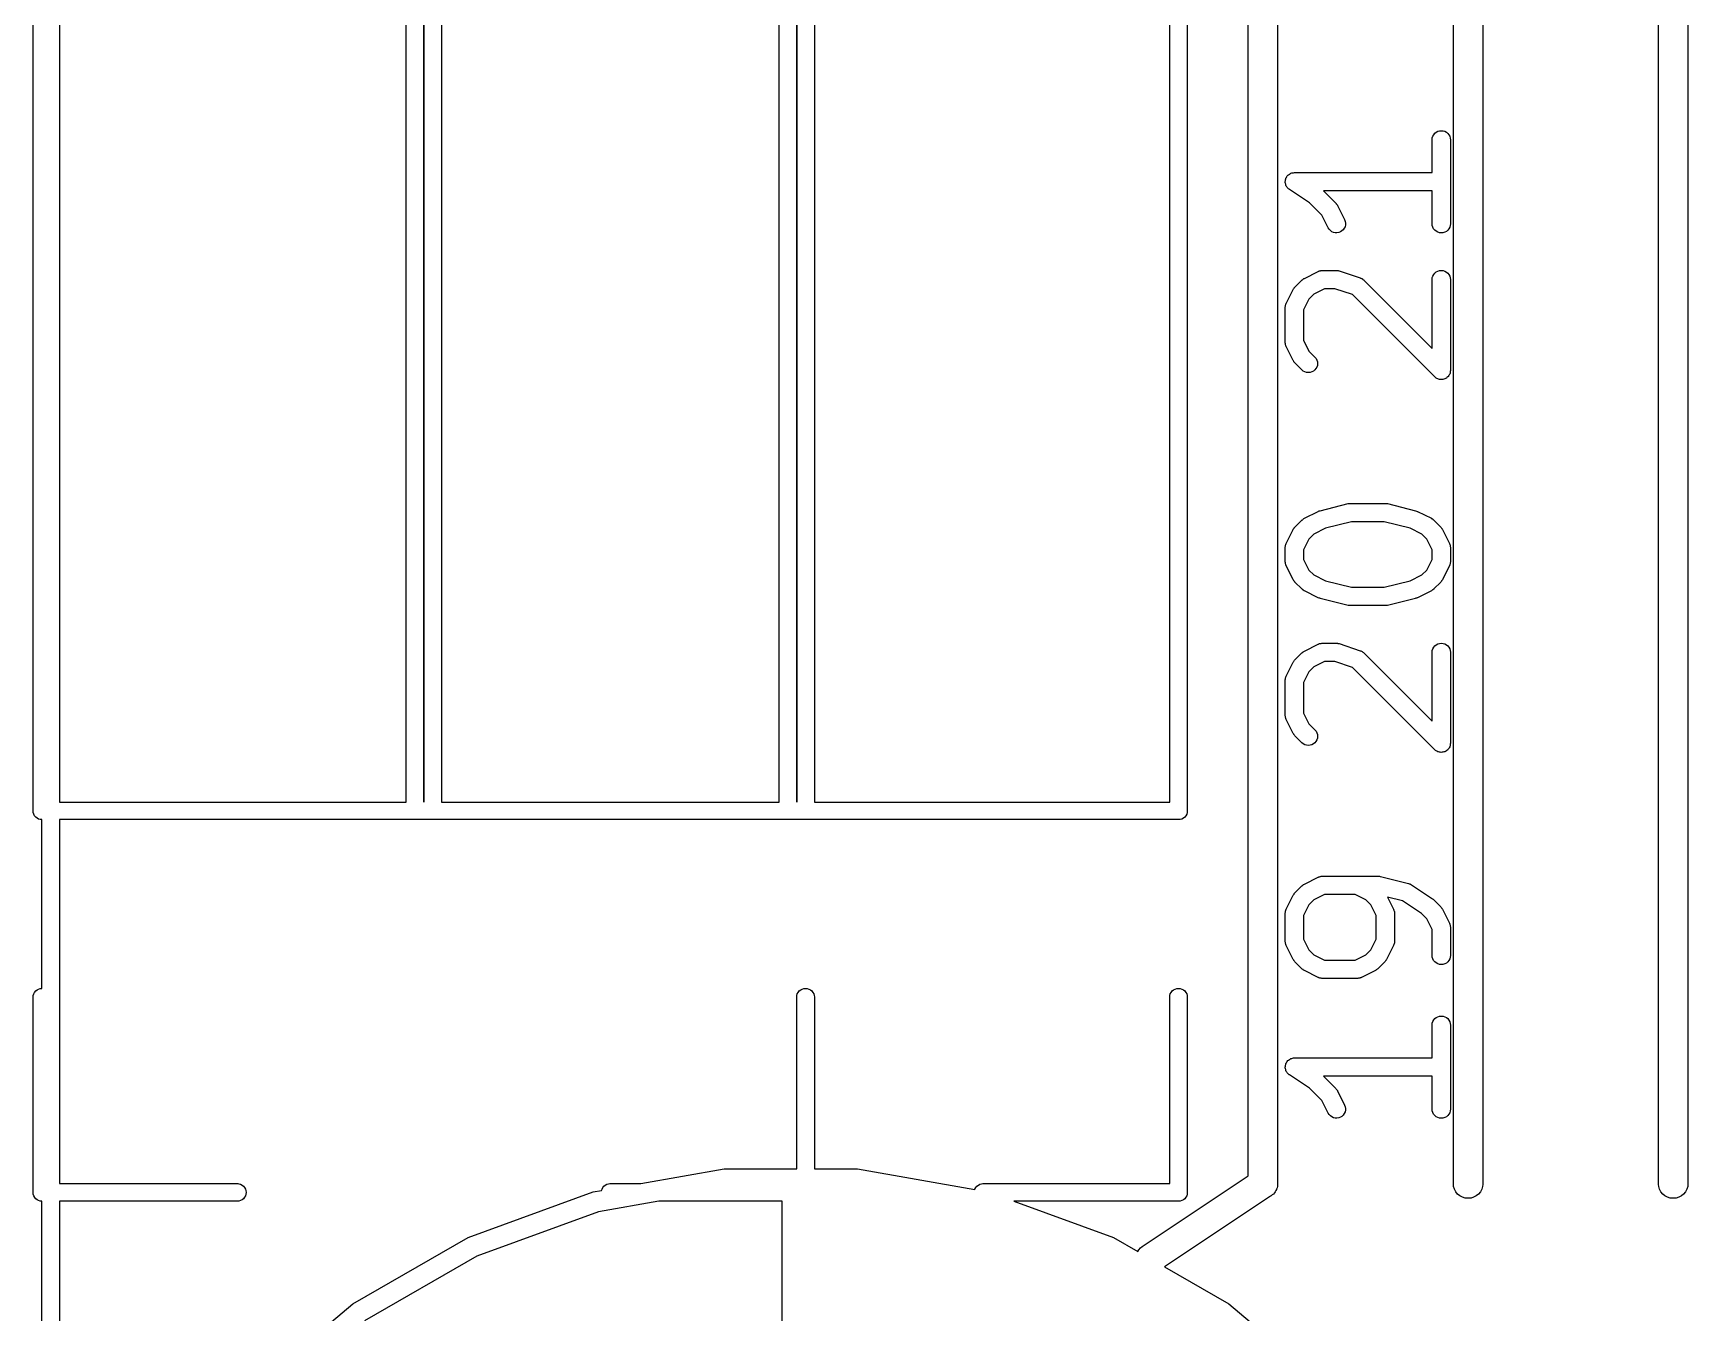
# Model space of a CAD drawing. Extents: x 66.2 to 106.7, y -141.1 to -95.9.
# Drawn here: x 95.13 to 106.4, y -125.34 to -116.62 of the extents above; entities that cross this region are included whole.
import ezdxf

# ---------------------------------------------------------------- set-up
doc = ezdxf.new("R2010")
doc.units = 0
doc.layers.add('BLACK', color=7, linetype='CONTINUOUS')

msp = doc.modelspace()

# ---------------------------------------------------------------- linework, layer by layer
at = {"layer": 'BLACK', "linetype": 'CONTINUOUS'}
for p, q in [((103.605, -108.971), (103.605, -124.455)), ((105.002, -108.971), (105.002, -124.465)), ((106.399, -108.971), (106.399, -124.465)), ((103.405, -124.406), (103.405, -109.02)), ((104.802, -124.465), (104.802, -109.02)), ((106.199, -124.465), (106.199, -109.02)), ((95.13, -121.917), (95.13, -109.163)), ((102.99, -109.163), (102.99, -121.917)), ((95.31, -109.22), (95.31, -121.86)), ((97.67, -121.86), (97.67, -109.22)), ((97.79, -109.22), (97.79, -121.86)), ((97.79, -121.86), (97.79, -109.22)), ((97.91, -109.22), (97.91, -121.86)), ((100.21, -121.86), (100.21, -109.22)), ((100.33, -109.22), (100.33, -121.86)), ((100.33, -121.86), (100.33, -109.22)), ((100.45, -109.22), (100.45, -121.86)), ((102.87, -121.86), (102.87, -109.22)), ((104.662, -117.323), (104.668, -117.313)), ((104.668, -117.313), (104.676, -117.303)), ((104.676, -117.303), (104.685, -117.296)), ((104.685, -117.296), (104.696, -117.29)), ((104.696, -117.29), (104.708, -117.287)), ((104.708, -117.287), (104.72, -117.286)), ((104.72, -117.286), (104.732, -117.287)), ((104.732, -117.287), (104.744, -117.29)), ((104.744, -117.29), (104.754, -117.296)), ((104.754, -117.296), (104.764, -117.304)), ((104.764, -117.304), (104.771, -117.314)), ((104.657, -117.347), (104.658, -117.335)), ((104.657, -117.348), (104.657, -117.347)), ((104.657, -117.571), (104.657, -117.348)), ((104.658, -117.335), (104.662, -117.323)), ((104.771, -117.314), (104.777, -117.324)), ((104.777, -117.324), (104.781, -117.336)), ((104.781, -117.336), (104.782, -117.348)), ((104.782, -117.348), (104.782, -117.92)), ((103.657, -117.633), (103.658, -117.627)), ((103.657, -117.639), (103.657, -117.633)), ((103.657, -117.633), (103.657, -117.633)), ((103.657, -117.633), (103.657, -117.633)), ((103.658, -117.645), (103.657, -117.639)), ((103.658, -117.621), (103.66, -117.615)), ((103.658, -117.627), (103.658, -117.621)), ((103.658, -117.621), (103.658, -117.621)), ((103.658, -117.621), (103.658, -117.621)), ((103.658, -117.646), (103.658, -117.645)), ((103.658, -117.645), (103.658, -117.645)), ((103.66, -117.651), (103.658, -117.646)), ((103.66, -117.615), (103.662, -117.61)), ((103.661, -117.657), (103.66, -117.651)), ((103.662, -117.609), (103.665, -117.604)), ((103.662, -117.61), (103.662, -117.609)), ((103.662, -117.61), (103.662, -117.61)), ((103.665, -117.604), (103.668, -117.599)), ((103.668, -117.599), (103.671, -117.594)), ((103.668, -117.599), (103.668, -117.599)), ((103.668, -117.599), (103.668, -117.599)), ((103.671, -117.594), (103.675, -117.589)), ((103.675, -117.589), (103.68, -117.586)), ((103.675, -117.589), (103.675, -117.589)), ((103.675, -117.589), (103.675, -117.589)), ((103.68, -117.586), (103.685, -117.582)), ((103.685, -117.582), (103.69, -117.579)), ((103.685, -117.582), (103.685, -117.582)), ((103.685, -117.582), (103.685, -117.582)), ((103.69, -117.579), (103.696, -117.576)), ((103.696, -117.576), (103.702, -117.574)), ((103.696, -117.576), (103.696, -117.576)), ((103.696, -117.576), (103.696, -117.576)), ((103.702, -117.574), (103.707, -117.572)), ((103.707, -117.572), (103.707, -117.572)), ((103.707, -117.572), (103.707, -117.572)), ((103.707, -117.572), (103.713, -117.572)), ((103.713, -117.572), (103.719, -117.571)), ((103.719, -117.571), (104.657, -117.571)), ((103.664, -117.663), (103.661, -117.657)), ((103.661, -117.657), (103.661, -117.657)), ((103.661, -117.657), (103.661, -117.657)), ((103.667, -117.668), (103.664, -117.663)), ((103.671, -117.673), (103.667, -117.668)), ((103.667, -117.668), (103.667, -117.668)), ((103.667, -117.668), (103.667, -117.668)), ((103.675, -117.677), (103.671, -117.673)), ((103.675, -117.678), (103.675, -117.677)), ((103.675, -117.677), (103.675, -117.677)), ((103.679, -117.681), (103.675, -117.678)), ((103.684, -117.685), (103.679, -117.681)), ((103.685, -117.686), (103.684, -117.685)), ((103.684, -117.685), (103.684, -117.685)), ((103.684, -117.685), (103.684, -117.685)), ((103.684, -117.685), (103.684, -117.685)), ((103.822, -117.778), (103.685, -117.686)), ((104.657, -117.696), (103.918, -117.696)), ((103.918, -117.696), (104.002, -117.78)), ((104.657, -117.92), (104.657, -117.696)), ((103.906, -117.861), (103.822, -117.778)), ((103.949, -117.947), (103.906, -117.861)), ((104.002, -117.78), (104.002, -117.781)), ((104.002, -117.781), (104.004, -117.783)), ((104.004, -117.783), (104.007, -117.786)), ((104.007, -117.786), (104.008, -117.788)), ((104.008, -117.788), (104.01, -117.79)), ((104.01, -117.79), (104.012, -117.793)), ((104.012, -117.793), (104.013, -117.796)), ((104.013, -117.796), (104.061, -117.892)), ((103.956, -117.958), (103.949, -117.947)), ((103.964, -117.967), (103.956, -117.958)), ((103.974, -117.974), (103.964, -117.967)), ((103.985, -117.979), (103.974, -117.974)), ((103.997, -117.981), (103.985, -117.979)), ((104.009, -117.982), (103.997, -117.981)), ((104.021, -117.98), (104.009, -117.982)), ((104.033, -117.976), (104.021, -117.98)), ((104.043, -117.969), (104.033, -117.976)), ((104.052, -117.961), (104.043, -117.969)), ((104.059, -117.951), (104.052, -117.961)), ((104.064, -117.94), (104.059, -117.951)), ((104.061, -117.892), (104.061, -117.892)), ((104.061, -117.892), (104.066, -117.904)), ((104.067, -117.928), (104.064, -117.94)), ((104.066, -117.904), (104.067, -117.916)), ((104.067, -117.916), (104.067, -117.928)), ((104.658, -117.932), (104.657, -117.92)), ((104.662, -117.943), (104.658, -117.932)), ((104.667, -117.954), (104.662, -117.943)), ((104.675, -117.964), (104.667, -117.954)), ((104.684, -117.971), (104.675, -117.964)), ((104.695, -117.977), (104.684, -117.971)), ((104.707, -117.981), (104.695, -117.977)), ((104.719, -117.982), (104.707, -117.981)), ((104.731, -117.981), (104.719, -117.982)), ((104.743, -117.977), (104.731, -117.981)), ((104.754, -117.972), (104.743, -117.977)), ((104.763, -117.964), (104.754, -117.972)), ((104.771, -117.955), (104.763, -117.964)), ((104.777, -117.944), (104.771, -117.955)), ((104.781, -117.933), (104.777, -117.944)), ((104.782, -117.92), (104.781, -117.933)), ((104.782, -117.92), (104.782, -117.92)), ((103.723, -118.352), (103.77, -118.304)), ((103.77, -118.304), (103.771, -118.303)), ((103.771, -118.303), (103.774, -118.301)), ((103.774, -118.301), (103.776, -118.299)), ((103.776, -118.299), (103.779, -118.297)), ((103.779, -118.297), (103.781, -118.296)), ((103.781, -118.296), (103.784, -118.294)), ((103.784, -118.294), (103.787, -118.292)), ((103.787, -118.292), (103.882, -118.245)), ((103.882, -118.245), (103.883, -118.244)), ((103.883, -118.244), (103.884, -118.244)), ((103.884, -118.244), (103.886, -118.243)), ((103.886, -118.243), (103.89, -118.241)), ((103.89, -118.241), (103.894, -118.24)), ((103.894, -118.24), (103.896, -118.24)), ((103.896, -118.24), (103.898, -118.239)), ((103.898, -118.239), (103.902, -118.239)), ((103.902, -118.239), (103.906, -118.238)), ((103.906, -118.238), (103.908, -118.238)), ((103.908, -118.238), (103.91, -118.238)), ((103.91, -118.238), (104.005, -118.238)), ((104.005, -118.238), (104.006, -118.238)), ((104.006, -118.238), (104.009, -118.238)), ((104.009, -118.238), (104.013, -118.238)), ((104.013, -118.238), (104.016, -118.239)), ((104.016, -118.239), (104.018, -118.239)), ((104.018, -118.239), (104.021, -118.24)), ((104.021, -118.24), (104.025, -118.241)), ((104.025, -118.241), (104.168, -118.289)), ((104.168, -118.289), (104.169, -118.289)), ((104.169, -118.289), (104.17, -118.29)), ((104.17, -118.29), (104.172, -118.29)), ((104.172, -118.29), (104.176, -118.292)), ((104.176, -118.292), (104.18, -118.294)), ((104.18, -118.294), (104.181, -118.295)), ((104.181, -118.295), (104.183, -118.296)), ((104.183, -118.296), (104.186, -118.299)), ((104.186, -118.299), (104.189, -118.301)), ((104.189, -118.301), (104.191, -118.303)), ((104.191, -118.303), (104.192, -118.304)), ((104.192, -118.304), (104.657, -118.769)), ((104.657, -118.3), (104.658, -118.287)), ((104.657, -118.769), (104.657, -118.3)), ((104.657, -118.3), (104.657, -118.3)), ((104.658, -118.287), (104.662, -118.276)), ((104.662, -118.276), (104.668, -118.265)), ((104.668, -118.265), (104.676, -118.256)), ((104.676, -118.256), (104.685, -118.248)), ((104.685, -118.248), (104.696, -118.243)), ((104.696, -118.243), (104.708, -118.239)), ((104.708, -118.239), (104.72, -118.238)), ((104.72, -118.238), (104.732, -118.239)), ((104.732, -118.239), (104.744, -118.243)), ((104.744, -118.243), (104.754, -118.249)), ((104.754, -118.249), (104.764, -118.256)), ((104.764, -118.256), (104.771, -118.266)), ((104.771, -118.266), (104.777, -118.277)), ((104.777, -118.277), (104.781, -118.288)), ((104.781, -118.288), (104.782, -118.3)), ((104.782, -118.3), (104.782, -118.92)), ((103.663, -118.463), (103.711, -118.368)), ((103.711, -118.367), (103.713, -118.364)), ((103.711, -118.368), (103.711, -118.367)), ((103.713, -118.364), (103.715, -118.361)), ((103.715, -118.361), (103.717, -118.359)), ((103.717, -118.359), (103.718, -118.357)), ((103.718, -118.357), (103.721, -118.354)), ((103.721, -118.354), (103.723, -118.352)), ((103.818, -118.433), (103.782, -118.506)), ((103.852, -118.399), (103.818, -118.433)), ((103.925, -118.363), (103.852, -118.399)), ((103.995, -118.363), (103.925, -118.363)), ((104.114, -118.403), (103.995, -118.363)), ((104.675, -118.964), (104.114, -118.403)), ((103.657, -118.486), (103.658, -118.482)), ((103.657, -118.488), (103.657, -118.486)), ((103.657, -118.49), (103.657, -118.488)), ((103.657, -118.491), (103.657, -118.49)), ((103.657, -118.729), (103.657, -118.491)), ((103.658, -118.478), (103.659, -118.476)), ((103.658, -118.482), (103.658, -118.478)), ((103.659, -118.474), (103.661, -118.47)), ((103.659, -118.476), (103.659, -118.474)), ((103.661, -118.47), (103.662, -118.466)), ((103.662, -118.466), (103.663, -118.465)), ((103.663, -118.465), (103.663, -118.463)), ((103.782, -118.506), (103.782, -118.714)), ((103.657, -118.731), (103.657, -118.729)), ((103.657, -118.733), (103.657, -118.731)), ((103.658, -118.737), (103.657, -118.733)), ((103.658, -118.741), (103.658, -118.737)), ((103.659, -118.743), (103.658, -118.741)), ((103.659, -118.745), (103.659, -118.743)), ((103.66, -118.749), (103.659, -118.745)), ((103.662, -118.753), (103.66, -118.749)), ((103.662, -118.754), (103.662, -118.753)), ((103.663, -118.756), (103.662, -118.754)), ((103.663, -118.757), (103.663, -118.756)), ((103.711, -118.852), (103.663, -118.757)), ((103.782, -118.714), (103.818, -118.787)), ((103.713, -118.855), (103.711, -118.852)), ((103.715, -118.858), (103.713, -118.855)), ((103.716, -118.86), (103.715, -118.858)), ((103.718, -118.863), (103.716, -118.86)), ((103.72, -118.865), (103.718, -118.863)), ((103.722, -118.868), (103.72, -118.865)), ((103.723, -118.868), (103.722, -118.868)), ((103.77, -118.916), (103.723, -118.868)), ((103.818, -118.787), (103.859, -118.828)), ((103.859, -118.828), (103.859, -118.828)), ((103.859, -118.828), (103.867, -118.838)), ((103.867, -118.838), (103.873, -118.849)), ((103.876, -118.885), (103.872, -118.896)), ((103.873, -118.849), (103.876, -118.86)), ((103.876, -118.86), (103.877, -118.873)), ((103.877, -118.873), (103.876, -118.885)), ((103.78, -118.924), (103.77, -118.916)), ((103.791, -118.93), (103.78, -118.924)), ((103.802, -118.933), (103.791, -118.93)), ((103.814, -118.934), (103.802, -118.933)), ((103.827, -118.933), (103.814, -118.934)), ((103.838, -118.93), (103.827, -118.933)), ((103.849, -118.924), (103.838, -118.93)), ((103.859, -118.916), (103.849, -118.924)), ((103.866, -118.907), (103.859, -118.916)), ((103.872, -118.896), (103.866, -118.907)), ((104.68, -118.968), (104.675, -118.964)), ((104.684, -118.971), (104.68, -118.968)), ((104.685, -118.971), (104.684, -118.971)), ((104.69, -118.974), (104.685, -118.971)), ((104.685, -118.971), (104.685, -118.971)), ((104.695, -118.977), (104.69, -118.974)), ((104.701, -118.979), (104.695, -118.977)), ((104.695, -118.977), (104.695, -118.977)), ((104.695, -118.977), (104.695, -118.977)), ((104.707, -118.981), (104.701, -118.979)), ((104.713, -118.981), (104.707, -118.981)), ((104.707, -118.981), (104.707, -118.981)), ((104.707, -118.981), (104.707, -118.981)), ((104.719, -118.982), (104.713, -118.981)), ((104.725, -118.981), (104.719, -118.982)), ((104.719, -118.982), (104.719, -118.982)), ((104.719, -118.982), (104.719, -118.982)), ((104.731, -118.981), (104.725, -118.981)), ((104.737, -118.979), (104.731, -118.981)), ((104.731, -118.981), (104.731, -118.981)), ((104.731, -118.981), (104.731, -118.981)), ((104.743, -118.977), (104.737, -118.979)), ((104.748, -118.975), (104.743, -118.977)), ((104.743, -118.977), (104.743, -118.977)), ((104.743, -118.977), (104.743, -118.977)), ((104.754, -118.972), (104.748, -118.975)), ((104.758, -118.968), (104.754, -118.972)), ((104.754, -118.972), (104.754, -118.972)), ((104.754, -118.972), (104.754, -118.972)), ((104.763, -118.964), (104.758, -118.968)), ((104.767, -118.96), (104.763, -118.964)), ((104.763, -118.964), (104.763, -118.964)), ((104.763, -118.964), (104.763, -118.964)), ((104.771, -118.955), (104.767, -118.96)), ((104.774, -118.95), (104.771, -118.955)), ((104.771, -118.955), (104.771, -118.955)), ((104.771, -118.955), (104.771, -118.955)), ((104.777, -118.944), (104.774, -118.95)), ((104.779, -118.938), (104.777, -118.944)), ((104.777, -118.944), (104.777, -118.944)), ((104.777, -118.944), (104.777, -118.944)), ((104.781, -118.933), (104.779, -118.938)), ((104.782, -118.92), (104.781, -118.926)), ((104.781, -118.926), (104.781, -118.932)), ((104.781, -118.932), (104.781, -118.932)), ((104.781, -118.932), (104.781, -118.933)), ((104.782, -118.92), (104.782, -118.92)), ((104.782, -118.92), (104.782, -118.92)), ((104.782, -118.92), (104.782, -118.92)), ((104.782, -118.92), (104.782, -118.92)), ((103.787, -119.927), (103.882, -119.88)), ((103.882, -119.88), (103.883, -119.879)), ((103.883, -119.879), (103.889, -119.877)), ((103.883, -119.879), (103.883, -119.879)), ((103.883, -119.879), (103.883, -119.879)), ((103.889, -119.877), (103.894, -119.875)), ((103.894, -119.875), (103.894, -119.875)), ((103.894, -119.875), (103.895, -119.875)), ((103.895, -119.875), (104.085, -119.827)), ((104.085, -119.827), (104.086, -119.827)), ((104.086, -119.827), (104.087, -119.827)), ((104.087, -119.827), (104.088, -119.827)), ((104.088, -119.827), (104.093, -119.826)), ((104.093, -119.826), (104.098, -119.826)), ((104.098, -119.826), (104.099, -119.826)), ((104.099, -119.826), (104.1, -119.826)), ((104.1, -119.826), (104.338, -119.826)), ((104.338, -119.826), (104.339, -119.826)), ((104.339, -119.826), (104.34, -119.826)), ((104.34, -119.826), (104.342, -119.826)), ((104.342, -119.826), (104.346, -119.826)), ((104.346, -119.826), (104.351, -119.827)), ((104.351, -119.827), (104.352, -119.827)), ((104.352, -119.827), (104.354, -119.827)), ((104.354, -119.827), (104.544, -119.875)), ((104.544, -119.875), (104.545, -119.875)), ((104.545, -119.875), (104.545, -119.875)), ((104.545, -119.875), (104.545, -119.875)), ((104.545, -119.875), (104.551, -119.878)), ((104.551, -119.878), (104.556, -119.88)), ((104.556, -119.88), (104.557, -119.88)), ((104.557, -119.88), (104.557, -119.88)), ((104.557, -119.88), (104.652, -119.927)), ((103.663, -120.098), (103.711, -120.003)), ((103.711, -120.002), (103.713, -119.999)), ((103.711, -120.003), (103.711, -120.002)), ((103.713, -119.999), (103.715, -119.996)), ((103.715, -119.996), (103.717, -119.994)), ((103.717, -119.994), (103.718, -119.992)), ((103.718, -119.992), (103.721, -119.989)), ((103.721, -119.989), (103.723, -119.987)), ((103.723, -119.987), (103.77, -119.939)), ((103.77, -119.939), (103.771, -119.939)), ((103.771, -119.939), (103.774, -119.936)), ((103.774, -119.936), (103.776, -119.934)), ((103.776, -119.934), (103.779, -119.933)), ((103.779, -119.933), (103.781, -119.931)), ((103.781, -119.931), (103.784, -119.929)), ((103.784, -119.929), (103.787, -119.927)), ((103.932, -119.995), (103.852, -120.035)), ((104.108, -119.951), (103.932, -119.995)), ((104.331, -119.951), (104.108, -119.951)), ((104.507, -119.995), (104.331, -119.951)), ((104.587, -120.035), (104.507, -119.995)), ((104.652, -119.927), (104.653, -119.928)), ((104.653, -119.928), (104.656, -119.93)), ((104.656, -119.93), (104.659, -119.931)), ((104.659, -119.931), (104.661, -119.933)), ((104.661, -119.933), (104.663, -119.934)), ((104.663, -119.934), (104.666, -119.937)), ((104.666, -119.937), (104.668, -119.939)), ((104.668, -119.939), (104.716, -119.987)), ((104.716, -119.987), (104.717, -119.987)), ((104.717, -119.987), (104.719, -119.99)), ((104.719, -119.99), (104.721, -119.993)), ((104.721, -119.993), (104.723, -119.995)), ((104.723, -119.995), (104.724, -119.997)), ((104.724, -119.997), (104.726, -120)), ((104.726, -120), (104.728, -120.003)), ((104.728, -120.003), (104.775, -120.098)), ((103.657, -120.122), (103.658, -120.117)), ((103.657, -120.123), (103.657, -120.122)), ((103.657, -120.125), (103.657, -120.123)), ((103.657, -120.126), (103.657, -120.125)), ((103.657, -120.221), (103.657, -120.126)), ((103.658, -120.113), (103.659, -120.111)), ((103.658, -120.117), (103.658, -120.113)), ((103.659, -120.11), (103.661, -120.106)), ((103.659, -120.111), (103.659, -120.11)), ((103.661, -120.106), (103.662, -120.102)), ((103.662, -120.102), (103.663, -120.1)), ((103.663, -120.1), (103.663, -120.098)), ((103.818, -120.068), (103.782, -120.141)), ((103.852, -120.035), (103.818, -120.068)), ((104.62, -120.068), (104.587, -120.035)), ((104.657, -120.141), (104.62, -120.068)), ((104.775, -120.098), (104.776, -120.099)), ((104.776, -120.099), (104.776, -120.101)), ((104.776, -120.101), (104.777, -120.102)), ((104.777, -120.102), (104.778, -120.106)), ((104.778, -120.106), (104.78, -120.11)), ((104.78, -120.11), (104.78, -120.112)), ((104.78, -120.112), (104.781, -120.114)), ((104.781, -120.114), (104.781, -120.118)), ((104.781, -120.118), (104.782, -120.123)), ((104.782, -120.123), (104.782, -120.124)), ((104.782, -120.124), (104.782, -120.126)), ((104.782, -120.126), (104.782, -120.221)), ((103.657, -120.223), (103.657, -120.221)), ((103.657, -120.225), (103.657, -120.223)), ((103.658, -120.229), (103.657, -120.225)), ((103.658, -120.234), (103.658, -120.229)), ((103.659, -120.235), (103.658, -120.234)), ((103.659, -120.237), (103.659, -120.235)), ((103.66, -120.241), (103.659, -120.237)), ((103.662, -120.245), (103.66, -120.241)), ((103.782, -120.141), (103.782, -120.207)), ((103.782, -120.207), (103.818, -120.28)), ((104.62, -120.28), (104.657, -120.207)), ((104.657, -120.207), (104.657, -120.141)), ((104.778, -120.242), (104.777, -120.246)), ((104.78, -120.238), (104.778, -120.242)), ((104.781, -120.234), (104.78, -120.236)), ((104.78, -120.236), (104.78, -120.238)), ((104.782, -120.226), (104.781, -120.23)), ((104.781, -120.23), (104.781, -120.234)), ((104.782, -120.221), (104.782, -120.222)), ((104.782, -120.222), (104.782, -120.224)), ((104.782, -120.224), (104.782, -120.226)), ((103.662, -120.247), (103.662, -120.245)), ((103.663, -120.249), (103.662, -120.247)), ((103.711, -120.345), (103.663, -120.249)), ((103.663, -120.249), (103.663, -120.249)), ((103.713, -120.348), (103.711, -120.345)), ((103.715, -120.351), (103.713, -120.348)), ((103.716, -120.353), (103.715, -120.351)), ((103.718, -120.355), (103.716, -120.353)), ((103.72, -120.358), (103.718, -120.355)), ((103.818, -120.28), (103.852, -120.313)), ((103.852, -120.313), (103.932, -120.353)), ((103.932, -120.353), (104.108, -120.397)), ((104.331, -120.397), (104.507, -120.353)), ((104.507, -120.353), (104.587, -120.313)), ((104.587, -120.313), (104.62, -120.28)), ((104.721, -120.356), (104.718, -120.358)), ((104.722, -120.353), (104.721, -120.356)), ((104.724, -120.351), (104.722, -120.353)), ((104.725, -120.348), (104.724, -120.351)), ((104.727, -120.345), (104.725, -120.348)), ((104.728, -120.345), (104.727, -120.345)), ((104.775, -120.249), (104.728, -120.345)), ((104.776, -120.248), (104.775, -120.249)), ((104.777, -120.246), (104.776, -120.248)), ((103.722, -120.36), (103.72, -120.358)), ((103.723, -120.361), (103.722, -120.36)), ((103.77, -120.408), (103.723, -120.361)), ((103.773, -120.411), (103.77, -120.408)), ((103.776, -120.413), (103.773, -120.411)), ((103.778, -120.415), (103.776, -120.413)), ((103.78, -120.416), (103.778, -120.415)), ((103.783, -120.418), (103.78, -120.416)), ((103.786, -120.42), (103.783, -120.418)), ((103.787, -120.42), (103.786, -120.42)), ((103.882, -120.468), (103.787, -120.42)), ((103.888, -120.47), (103.882, -120.468)), ((103.882, -120.468), (103.882, -120.468)), ((103.882, -120.468), (103.882, -120.468)), ((104.108, -120.397), (104.331, -120.397)), ((104.556, -120.468), (104.55, -120.47)), ((104.557, -120.468), (104.556, -120.468)), ((104.556, -120.468), (104.556, -120.468)), ((104.556, -120.468), (104.556, -120.468)), ((104.652, -120.42), (104.557, -120.468)), ((104.655, -120.418), (104.652, -120.42)), ((104.658, -120.417), (104.655, -120.418)), ((104.66, -120.415), (104.658, -120.417)), ((104.662, -120.414), (104.66, -120.415)), ((104.665, -120.411), (104.662, -120.414)), ((104.668, -120.409), (104.665, -120.411)), ((104.716, -120.361), (104.668, -120.408)), ((104.668, -120.408), (104.668, -120.409)), ((104.718, -120.358), (104.716, -120.361)), ((103.893, -120.472), (103.888, -120.47)), ((103.894, -120.472), (103.893, -120.472)), ((103.895, -120.473), (103.894, -120.472)), ((103.894, -120.472), (103.894, -120.472)), ((104.085, -120.52), (103.895, -120.473)), ((104.086, -120.52), (104.085, -120.52)), ((104.087, -120.521), (104.086, -120.52)), ((104.092, -120.521), (104.087, -120.521)), ((104.097, -120.522), (104.092, -120.521)), ((104.098, -120.522), (104.097, -120.522)), ((104.099, -120.522), (104.098, -120.522)), ((104.1, -120.522), (104.099, -120.522)), ((104.338, -120.522), (104.1, -120.522)), ((104.34, -120.522), (104.338, -120.522)), ((104.341, -120.522), (104.34, -120.522)), ((104.346, -120.521), (104.341, -120.522)), ((104.351, -120.521), (104.346, -120.521)), ((104.352, -120.521), (104.351, -120.521)), ((104.353, -120.52), (104.352, -120.521)), ((104.354, -120.52), (104.353, -120.52)), ((104.544, -120.473), (104.354, -120.52)), ((104.545, -120.472), (104.544, -120.472)), ((104.544, -120.472), (104.544, -120.473)), ((104.55, -120.47), (104.545, -120.472)), ((103.787, -120.832), (103.882, -120.785)), ((103.882, -120.785), (103.883, -120.784)), ((103.883, -120.784), (103.884, -120.784)), ((103.884, -120.784), (103.886, -120.783)), ((103.886, -120.783), (103.89, -120.781)), ((103.89, -120.781), (103.894, -120.78)), ((103.894, -120.78), (103.896, -120.78)), ((103.896, -120.78), (103.898, -120.779)), ((103.898, -120.779), (103.902, -120.779)), ((103.902, -120.779), (103.906, -120.778)), ((103.906, -120.778), (103.908, -120.778)), ((103.908, -120.778), (103.91, -120.778)), ((103.91, -120.778), (104.005, -120.778)), ((104.005, -120.778), (104.006, -120.778)), ((104.006, -120.778), (104.009, -120.778)), ((104.009, -120.778), (104.013, -120.778)), ((104.013, -120.778), (104.016, -120.779)), ((104.016, -120.779), (104.018, -120.779)), ((104.018, -120.779), (104.021, -120.78)), ((104.021, -120.78), (104.025, -120.781)), ((104.025, -120.781), (104.168, -120.829)), ((104.662, -120.816), (104.668, -120.805)), ((104.668, -120.805), (104.676, -120.796)), ((104.676, -120.796), (104.685, -120.788)), ((104.685, -120.788), (104.696, -120.783)), ((104.696, -120.783), (104.708, -120.779)), ((104.708, -120.779), (104.72, -120.778)), ((104.72, -120.778), (104.732, -120.779)), ((104.732, -120.779), (104.744, -120.783)), ((104.744, -120.783), (104.754, -120.789)), ((104.754, -120.789), (104.764, -120.796)), ((104.764, -120.796), (104.771, -120.806)), ((104.771, -120.806), (104.777, -120.817)), ((103.663, -121.003), (103.711, -120.908)), ((103.711, -120.907), (103.713, -120.904)), ((103.711, -120.908), (103.711, -120.907)), ((103.713, -120.904), (103.715, -120.901)), ((103.715, -120.901), (103.717, -120.899)), ((103.717, -120.899), (103.718, -120.897)), ((103.718, -120.897), (103.721, -120.894)), ((103.721, -120.894), (103.723, -120.892)), ((103.723, -120.892), (103.77, -120.844)), ((103.77, -120.844), (103.771, -120.843)), ((103.771, -120.843), (103.774, -120.841)), ((103.774, -120.841), (103.776, -120.839)), ((103.776, -120.839), (103.779, -120.837)), ((103.779, -120.837), (103.781, -120.836)), ((103.781, -120.836), (103.784, -120.834)), ((103.784, -120.834), (103.787, -120.832)), ((103.925, -120.903), (103.852, -120.939)), ((103.995, -120.903), (103.925, -120.903)), ((104.114, -120.943), (103.995, -120.903)), ((104.168, -120.829), (104.169, -120.829)), ((104.169, -120.829), (104.17, -120.83)), ((104.17, -120.83), (104.172, -120.83)), ((104.172, -120.83), (104.176, -120.832)), ((104.176, -120.832), (104.18, -120.834)), ((104.18, -120.834), (104.181, -120.835)), ((104.181, -120.835), (104.183, -120.836)), ((104.183, -120.836), (104.186, -120.839)), ((104.186, -120.839), (104.189, -120.841)), ((104.189, -120.841), (104.191, -120.843)), ((104.191, -120.843), (104.192, -120.844)), ((104.192, -120.844), (104.657, -121.309)), ((104.657, -120.84), (104.658, -120.827)), ((104.657, -121.309), (104.657, -120.84)), ((104.657, -120.84), (104.657, -120.84)), ((104.658, -120.827), (104.662, -120.816)), ((104.777, -120.817), (104.781, -120.828)), ((104.781, -120.828), (104.782, -120.84)), ((104.782, -120.84), (104.782, -121.46)), ((103.657, -121.026), (103.658, -121.022)), ((103.657, -121.028), (103.657, -121.026)), ((103.657, -121.03), (103.657, -121.028)), ((103.657, -121.031), (103.657, -121.03)), ((103.657, -121.269), (103.657, -121.031)), ((103.658, -121.018), (103.659, -121.016)), ((103.658, -121.022), (103.658, -121.018)), ((103.659, -121.014), (103.661, -121.01)), ((103.659, -121.016), (103.659, -121.014)), ((103.661, -121.01), (103.662, -121.006)), ((103.662, -121.006), (103.663, -121.005)), ((103.663, -121.005), (103.663, -121.003)), ((103.818, -120.973), (103.782, -121.046)), ((103.852, -120.939), (103.818, -120.973)), ((104.675, -121.504), (104.114, -120.943)), ((103.782, -121.046), (103.782, -121.254)), ((103.782, -121.254), (103.818, -121.327)), ((103.657, -121.271), (103.657, -121.269)), ((103.657, -121.273), (103.657, -121.271)), ((103.658, -121.277), (103.657, -121.273)), ((103.658, -121.281), (103.658, -121.277)), ((103.659, -121.283), (103.658, -121.281)), ((103.659, -121.285), (103.659, -121.283)), ((103.66, -121.289), (103.659, -121.285)), ((103.662, -121.293), (103.66, -121.289)), ((103.662, -121.294), (103.662, -121.293)), ((103.663, -121.296), (103.662, -121.294)), ((103.663, -121.297), (103.663, -121.296)), ((103.711, -121.392), (103.663, -121.297)), ((103.818, -121.327), (103.859, -121.368)), ((103.859, -121.368), (103.859, -121.368)), ((103.859, -121.368), (103.867, -121.378)), ((103.713, -121.395), (103.711, -121.392)), ((103.715, -121.398), (103.713, -121.395)), ((103.716, -121.4), (103.715, -121.398)), ((103.718, -121.403), (103.716, -121.4)), ((103.72, -121.405), (103.718, -121.403)), ((103.722, -121.408), (103.72, -121.405)), ((103.723, -121.408), (103.722, -121.408)), ((103.77, -121.456), (103.723, -121.408)), ((103.78, -121.464), (103.77, -121.456)), ((103.791, -121.47), (103.78, -121.464)), ((103.802, -121.473), (103.791, -121.47)), ((103.814, -121.474), (103.802, -121.473)), ((103.827, -121.473), (103.814, -121.474)), ((103.838, -121.47), (103.827, -121.473)), ((103.849, -121.464), (103.838, -121.47)), ((103.859, -121.456), (103.849, -121.464)), ((103.866, -121.447), (103.859, -121.456)), ((103.872, -121.436), (103.866, -121.447)), ((103.867, -121.378), (103.873, -121.389)), ((103.876, -121.425), (103.872, -121.436)), ((103.873, -121.389), (103.876, -121.4)), ((103.876, -121.4), (103.877, -121.413)), ((103.877, -121.413), (103.876, -121.425)), ((104.779, -121.478), (104.777, -121.484)), ((104.781, -121.473), (104.779, -121.478)), ((104.782, -121.46), (104.781, -121.466)), ((104.781, -121.466), (104.781, -121.472)), ((104.781, -121.472), (104.781, -121.472)), ((104.781, -121.472), (104.781, -121.473)), ((104.782, -121.46), (104.782, -121.46)), ((104.782, -121.46), (104.782, -121.46)), ((104.782, -121.46), (104.782, -121.46)), ((104.782, -121.46), (104.782, -121.46)), ((104.68, -121.508), (104.675, -121.504)), ((104.684, -121.511), (104.68, -121.508)), ((104.685, -121.511), (104.684, -121.511)), ((104.69, -121.514), (104.685, -121.511)), ((104.685, -121.511), (104.685, -121.511)), ((104.695, -121.517), (104.69, -121.514)), ((104.701, -121.519), (104.695, -121.517)), ((104.695, -121.517), (104.695, -121.517)), ((104.695, -121.517), (104.695, -121.517)), ((104.707, -121.521), (104.701, -121.519)), ((104.713, -121.521), (104.707, -121.521)), ((104.707, -121.521), (104.707, -121.521)), ((104.707, -121.521), (104.707, -121.521)), ((104.719, -121.522), (104.713, -121.521)), ((104.725, -121.521), (104.719, -121.522)), ((104.719, -121.522), (104.719, -121.522)), ((104.719, -121.522), (104.719, -121.522)), ((104.731, -121.521), (104.725, -121.521)), ((104.737, -121.519), (104.731, -121.521)), ((104.731, -121.521), (104.731, -121.521)), ((104.731, -121.521), (104.731, -121.521)), ((104.743, -121.517), (104.737, -121.519)), ((104.748, -121.515), (104.743, -121.517)), ((104.743, -121.517), (104.743, -121.517)), ((104.743, -121.517), (104.743, -121.517)), ((104.754, -121.512), (104.748, -121.515)), ((104.758, -121.508), (104.754, -121.512)), ((104.754, -121.512), (104.754, -121.512)), ((104.754, -121.512), (104.754, -121.512)), ((104.763, -121.504), (104.758, -121.508)), ((104.767, -121.5), (104.763, -121.504)), ((104.763, -121.504), (104.763, -121.504)), ((104.763, -121.504), (104.763, -121.504)), ((104.771, -121.495), (104.767, -121.5)), ((104.774, -121.49), (104.771, -121.495)), ((104.771, -121.495), (104.771, -121.495)), ((104.771, -121.495), (104.771, -121.495)), ((104.777, -121.484), (104.774, -121.49)), ((104.777, -121.484), (104.777, -121.484)), ((104.777, -121.484), (104.777, -121.484)), ((95.1297, -121.92), (95.13, -121.917)), ((95.1309, -121.932), (95.1297, -121.92)), ((95.1343, -121.943), (95.1309, -121.932)), ((95.31, -121.86), (97.67, -121.86)), ((97.91, -121.86), (100.21, -121.86)), ((100.45, -121.86), (102.87, -121.86)), ((102.989, -121.932), (102.986, -121.943)), ((102.99, -121.92), (102.989, -121.932)), ((102.99, -121.917), (102.99, -121.92)), ((95.1399, -121.953), (95.1343, -121.943)), ((95.1474, -121.963), (95.1399, -121.953)), ((95.1565, -121.97), (95.1474, -121.963)), ((95.1669, -121.976), (95.1565, -121.97)), ((95.1782, -121.979), (95.1669, -121.976)), ((95.19, -121.98), (95.1782, -121.979)), ((95.19, -123.13), (95.19, -121.98)), ((95.19, -121.98), (95.19, -121.98)), ((97.7271, -121.98), (95.31, -121.98)), ((95.31, -121.98), (95.31, -124.46)), ((97.73, -121.98), (97.7271, -121.98)), ((97.7329, -121.98), (97.73, -121.98)), ((97.8471, -121.98), (97.7329, -121.98)), ((97.85, -121.98), (97.8471, -121.98)), ((97.8529, -121.98), (97.85, -121.98)), ((100.267, -121.98), (97.8529, -121.98)), ((100.27, -121.98), (100.267, -121.98)), ((100.273, -121.98), (100.27, -121.98)), ((100.387, -121.98), (100.273, -121.98)), ((100.39, -121.98), (100.387, -121.98)), ((100.393, -121.98), (100.39, -121.98)), ((102.927, -121.98), (100.393, -121.98)), ((102.93, -121.98), (102.927, -121.98)), ((102.933, -121.98), (102.93, -121.98)), ((102.942, -121.979), (102.933, -121.98)), ((102.933, -121.98), (102.933, -121.98)), ((102.953, -121.976), (102.942, -121.979)), ((102.963, -121.97), (102.953, -121.976)), ((102.973, -121.963), (102.963, -121.97)), ((102.98, -121.953), (102.973, -121.963)), ((102.986, -121.943), (102.98, -121.953)), ((103.787, -122.42), (103.882, -122.372)), ((103.882, -122.372), (103.883, -122.372)), ((103.883, -122.372), (103.884, -122.371)), ((103.884, -122.371), (103.886, -122.37)), ((103.886, -122.37), (103.89, -122.369)), ((103.89, -122.369), (103.894, -122.368)), ((103.894, -122.368), (103.896, -122.367)), ((103.896, -122.367), (103.898, -122.367)), ((103.898, -122.367), (103.902, -122.366)), ((103.902, -122.366), (103.906, -122.366)), ((103.906, -122.366), (103.908, -122.366)), ((103.908, -122.366), (103.91, -122.366)), ((103.91, -122.366), (104.291, -122.366)), ((104.291, -122.366), (104.292, -122.366)), ((104.292, -122.366), (104.293, -122.366)), ((104.293, -122.366), (104.294, -122.366)), ((104.294, -122.366), (104.299, -122.366)), ((104.299, -122.366), (104.304, -122.367)), ((104.304, -122.367), (104.305, -122.367)), ((104.305, -122.367), (104.306, -122.367)), ((104.306, -122.367), (104.496, -122.415)), ((103.663, -122.591), (103.711, -122.495)), ((103.711, -122.495), (103.713, -122.492)), ((103.711, -122.495), (103.711, -122.495)), ((103.713, -122.492), (103.715, -122.489)), ((103.715, -122.489), (103.717, -122.487)), ((103.717, -122.487), (103.718, -122.484)), ((103.718, -122.484), (103.721, -122.482)), ((103.721, -122.482), (103.723, -122.479)), ((103.723, -122.479), (103.77, -122.432)), ((103.77, -122.432), (103.771, -122.431)), ((103.771, -122.431), (103.774, -122.429)), ((103.774, -122.429), (103.776, -122.426)), ((103.776, -122.426), (103.779, -122.425)), ((103.779, -122.425), (103.781, -122.423)), ((103.781, -122.423), (103.784, -122.422)), ((103.784, -122.422), (103.787, -122.42)), ((103.925, -122.491), (103.852, -122.527)), ((104.133, -122.491), (103.925, -122.491)), ((104.206, -122.527), (104.133, -122.491)), ((104.496, -122.415), (104.497, -122.415)), ((104.497, -122.415), (104.501, -122.417)), ((104.501, -122.417), (104.505, -122.418)), ((104.505, -122.418), (104.507, -122.419)), ((104.507, -122.419), (104.509, -122.42)), ((104.509, -122.42), (104.512, -122.422)), ((104.512, -122.422), (104.516, -122.424)), ((104.516, -122.424), (104.659, -122.519)), ((103.658, -122.606), (103.659, -122.604)), ((103.658, -122.61), (103.658, -122.606)), ((103.659, -122.602), (103.661, -122.598)), ((103.659, -122.604), (103.659, -122.602)), ((103.661, -122.598), (103.662, -122.594)), ((103.662, -122.594), (103.663, -122.592)), ((103.663, -122.592), (103.663, -122.591)), ((103.818, -122.56), (103.782, -122.633)), ((103.852, -122.527), (103.818, -122.56)), ((104.239, -122.56), (104.206, -122.527)), ((104.276, -122.633), (104.239, -122.56)), ((104.456, -122.534), (104.353, -122.508)), ((104.353, -122.508), (104.394, -122.591)), ((104.394, -122.591), (104.395, -122.591)), ((104.395, -122.591), (104.395, -122.593)), ((104.395, -122.593), (104.396, -122.595)), ((104.396, -122.595), (104.397, -122.599)), ((104.397, -122.599), (104.399, -122.603)), ((104.399, -122.603), (104.399, -122.605)), ((104.399, -122.605), (104.4, -122.606)), ((104.4, -122.606), (104.4, -122.611)), ((104.584, -122.62), (104.456, -122.534)), ((104.659, -122.519), (104.659, -122.519)), ((104.659, -122.519), (104.659, -122.519)), ((104.659, -122.519), (104.659, -122.519)), ((104.659, -122.519), (104.66, -122.519)), ((104.66, -122.519), (104.664, -122.523)), ((104.664, -122.523), (104.668, -122.527)), ((104.668, -122.527), (104.716, -122.574)), ((104.716, -122.574), (104.717, -122.575)), ((104.717, -122.575), (104.719, -122.578)), ((104.719, -122.578), (104.721, -122.58)), ((104.721, -122.58), (104.723, -122.583)), ((104.723, -122.583), (104.724, -122.585)), ((104.724, -122.585), (104.726, -122.588)), ((104.726, -122.588), (104.728, -122.591)), ((104.728, -122.591), (104.775, -122.686)), ((103.657, -122.614), (103.658, -122.61)), ((103.657, -122.616), (103.657, -122.614)), ((103.657, -122.618), (103.657, -122.616)), ((103.657, -122.619), (103.657, -122.618)), ((103.657, -122.809), (103.657, -122.619)), ((103.782, -122.633), (103.782, -122.794)), ((104.276, -122.794), (104.276, -122.633)), ((104.4, -122.611), (104.401, -122.615)), ((104.401, -122.615), (104.401, -122.617)), ((104.401, -122.617), (104.401, -122.619)), ((104.401, -122.619), (104.401, -122.809)), ((104.62, -122.656), (104.584, -122.62)), ((104.657, -122.729), (104.62, -122.656)), ((104.775, -122.686), (104.776, -122.687)), ((104.776, -122.687), (104.776, -122.688)), ((104.776, -122.688), (104.777, -122.69)), ((104.777, -122.69), (104.778, -122.694)), ((104.778, -122.694), (104.78, -122.698)), ((104.78, -122.698), (104.78, -122.7)), ((104.78, -122.7), (104.781, -122.702)), ((104.781, -122.702), (104.781, -122.706)), ((104.781, -122.706), (104.782, -122.71)), ((104.782, -122.71), (104.782, -122.712)), ((104.782, -122.712), (104.782, -122.714)), ((104.782, -122.714), (104.782, -122.904)), ((103.657, -122.811), (103.657, -122.809)), ((103.657, -122.813), (103.657, -122.811)), ((103.658, -122.817), (103.657, -122.813)), ((103.658, -122.821), (103.658, -122.817)), ((103.659, -122.823), (103.658, -122.821)), ((103.659, -122.825), (103.659, -122.823)), ((103.66, -122.829), (103.659, -122.825)), ((103.662, -122.833), (103.66, -122.829)), ((103.662, -122.834), (103.662, -122.833)), ((103.663, -122.836), (103.662, -122.834)), ((103.782, -122.794), (103.818, -122.867)), ((104.239, -122.867), (104.276, -122.794)), ((104.395, -122.835), (104.394, -122.837)), ((104.396, -122.834), (104.395, -122.835)), ((104.397, -122.83), (104.396, -122.834)), ((104.399, -122.826), (104.397, -122.83)), ((104.4, -122.822), (104.399, -122.824)), ((104.399, -122.824), (104.399, -122.826)), ((104.401, -122.814), (104.4, -122.818)), ((104.4, -122.818), (104.4, -122.822)), ((104.401, -122.809), (104.401, -122.81)), ((104.401, -122.81), (104.401, -122.812)), ((104.401, -122.812), (104.401, -122.814)), ((104.657, -122.904), (104.657, -122.729)), ((103.663, -122.837), (103.663, -122.836)), ((103.711, -122.932), (103.663, -122.837)), ((103.713, -122.935), (103.711, -122.932)), ((103.715, -122.938), (103.713, -122.935)), ((103.716, -122.94), (103.715, -122.938)), ((103.718, -122.943), (103.716, -122.94)), ((103.72, -122.945), (103.718, -122.943)), ((103.722, -122.948), (103.72, -122.945)), ((103.723, -122.948), (103.722, -122.948)), ((103.77, -122.996), (103.723, -122.948)), ((103.818, -122.867), (103.852, -122.901)), ((103.852, -122.901), (103.925, -122.937)), ((103.925, -122.937), (104.133, -122.937)), ((104.133, -122.937), (104.206, -122.901)), ((104.206, -122.901), (104.239, -122.867)), ((104.335, -122.948), (104.287, -122.996)), ((104.337, -122.946), (104.335, -122.948)), ((104.34, -122.943), (104.337, -122.946)), ((104.341, -122.941), (104.34, -122.943)), ((104.343, -122.939), (104.341, -122.941)), ((104.344, -122.936), (104.343, -122.939)), ((104.346, -122.933), (104.344, -122.936)), ((104.347, -122.932), (104.346, -122.933)), ((104.394, -122.837), (104.347, -122.932)), ((104.658, -122.916), (104.657, -122.904)), ((104.662, -122.928), (104.658, -122.916)), ((104.667, -122.939), (104.662, -122.928)), ((104.675, -122.948), (104.667, -122.939)), ((104.684, -122.956), (104.675, -122.948)), ((104.771, -122.94), (104.763, -122.949)), ((104.777, -122.929), (104.771, -122.94)), ((104.781, -122.917), (104.777, -122.929)), ((104.782, -122.905), (104.781, -122.917)), ((104.782, -122.904), (104.782, -122.905)), ((103.773, -122.998), (103.77, -122.996)), ((103.776, -123.001), (103.773, -122.998)), ((103.778, -123.002), (103.776, -123.001)), ((103.78, -123.004), (103.778, -123.002)), ((103.783, -123.006), (103.78, -123.004)), ((103.786, -123.007), (103.783, -123.006)), ((103.787, -123.008), (103.786, -123.007)), ((103.882, -123.055), (103.787, -123.008)), ((103.884, -123.056), (103.882, -123.055)), ((103.885, -123.057), (103.884, -123.056)), ((103.889, -123.058), (103.885, -123.057)), ((103.893, -123.06), (103.889, -123.058)), ((103.895, -123.06), (103.893, -123.06)), ((103.897, -123.061), (103.895, -123.06)), ((104.162, -123.06), (104.16, -123.061)), ((104.164, -123.06), (104.162, -123.06)), ((104.168, -123.059), (104.164, -123.06)), ((104.172, -123.057), (104.168, -123.059)), ((104.173, -123.056), (104.172, -123.057)), ((104.175, -123.056), (104.173, -123.056)), ((104.176, -123.055), (104.175, -123.056)), ((104.271, -123.008), (104.176, -123.055)), ((104.274, -123.006), (104.271, -123.008)), ((104.277, -123.004), (104.274, -123.006)), ((104.279, -123.003), (104.277, -123.004)), ((104.281, -123.001), (104.279, -123.003)), ((104.284, -122.999), (104.281, -123.001)), ((104.287, -122.997), (104.284, -122.999)), ((104.287, -122.996), (104.287, -122.997)), ((104.695, -122.962), (104.684, -122.956)), ((104.707, -122.966), (104.695, -122.962)), ((104.719, -122.967), (104.707, -122.966)), ((104.731, -122.966), (104.719, -122.967)), ((104.743, -122.962), (104.731, -122.966)), ((104.754, -122.957), (104.743, -122.962)), ((104.763, -122.949), (104.754, -122.957)), ((95.1309, -123.178), (95.1343, -123.167)), ((95.1343, -123.167), (95.1399, -123.157)), ((95.1399, -123.157), (95.1474, -123.147)), ((95.1474, -123.147), (95.1565, -123.14)), ((95.1565, -123.14), (95.1669, -123.134)), ((95.1669, -123.134), (95.1782, -123.131)), ((95.1782, -123.131), (95.19, -123.13)), ((95.19, -123.13), (95.19, -123.13)), ((100.331, -123.178), (100.334, -123.167)), ((100.334, -123.167), (100.34, -123.157)), ((100.34, -123.157), (100.347, -123.147)), ((100.347, -123.147), (100.357, -123.14)), ((100.357, -123.14), (100.367, -123.134)), ((100.367, -123.134), (100.378, -123.131)), ((100.378, -123.131), (100.39, -123.13)), ((100.39, -123.13), (100.402, -123.131)), ((100.402, -123.131), (100.413, -123.134)), ((100.413, -123.134), (100.423, -123.14)), ((100.423, -123.14), (100.433, -123.147)), ((100.433, -123.147), (100.44, -123.157)), ((100.44, -123.157), (100.446, -123.167)), ((100.446, -123.167), (100.449, -123.178)), ((102.871, -123.178), (102.874, -123.167)), ((102.874, -123.167), (102.88, -123.157)), ((102.88, -123.157), (102.887, -123.147)), ((102.887, -123.147), (102.897, -123.14)), ((102.897, -123.14), (102.907, -123.134)), ((102.907, -123.134), (102.918, -123.131)), ((102.918, -123.131), (102.93, -123.13)), ((102.93, -123.13), (102.942, -123.131)), ((102.942, -123.131), (102.953, -123.134)), ((102.953, -123.134), (102.963, -123.14)), ((102.963, -123.14), (102.973, -123.147)), ((102.973, -123.147), (102.98, -123.157)), ((102.98, -123.157), (102.986, -123.167)), ((102.986, -123.167), (102.989, -123.178)), ((103.901, -123.061), (103.897, -123.061)), ((103.905, -123.062), (103.901, -123.061)), ((103.907, -123.062), (103.905, -123.062)), ((103.909, -123.062), (103.907, -123.062)), ((103.91, -123.062), (103.909, -123.062)), ((104.148, -123.062), (103.91, -123.062)), ((104.15, -123.062), (104.148, -123.062)), ((104.152, -123.062), (104.15, -123.062)), ((104.156, -123.061), (104.152, -123.062)), ((104.16, -123.061), (104.156, -123.061)), ((95.13, -123.187), (95.1309, -123.178)), ((95.13, -124.517), (95.13, -123.187)), ((100.33, -123.187), (100.331, -123.178)), ((100.33, -124.36), (100.33, -123.187)), ((100.449, -123.178), (100.45, -123.187)), ((100.45, -123.187), (100.45, -124.36)), ((102.87, -123.187), (102.871, -123.178)), ((102.87, -124.46), (102.87, -123.187)), ((102.989, -123.178), (102.99, -123.187)), ((102.99, -123.187), (102.99, -124.517)), ((104.657, -123.38), (104.658, -123.367)), ((104.657, -123.604), (104.657, -123.38)), ((104.657, -123.38), (104.657, -123.38)), ((104.658, -123.367), (104.662, -123.356)), ((104.662, -123.356), (104.668, -123.345)), ((104.668, -123.345), (104.676, -123.336)), ((104.676, -123.336), (104.685, -123.328)), ((104.685, -123.328), (104.696, -123.323)), ((104.696, -123.323), (104.708, -123.319)), ((104.708, -123.319), (104.72, -123.318)), ((104.72, -123.318), (104.732, -123.319)), ((104.732, -123.319), (104.744, -123.323)), ((104.744, -123.323), (104.754, -123.329)), ((104.754, -123.329), (104.764, -123.336)), ((104.764, -123.336), (104.771, -123.346)), ((104.771, -123.346), (104.777, -123.357)), ((104.777, -123.357), (104.781, -123.368)), ((104.781, -123.368), (104.782, -123.38)), ((104.782, -123.38), (104.782, -123.952)), ((103.671, -123.627), (103.675, -123.622)), ((103.675, -123.622), (103.68, -123.618)), ((103.675, -123.622), (103.675, -123.622)), ((103.675, -123.622), (103.675, -123.622)), ((103.68, -123.618), (103.685, -123.614)), ((103.685, -123.614), (103.69, -123.611)), ((103.685, -123.614), (103.685, -123.614)), ((103.685, -123.614), (103.685, -123.614)), ((103.69, -123.611), (103.696, -123.608)), ((103.696, -123.608), (103.702, -123.607)), ((103.696, -123.608), (103.696, -123.608)), ((103.696, -123.608), (103.696, -123.608)), ((103.702, -123.607), (103.707, -123.605)), ((103.707, -123.605), (103.713, -123.604)), ((103.707, -123.605), (103.707, -123.605)), ((103.707, -123.605), (103.707, -123.605)), ((103.713, -123.604), (103.719, -123.604)), ((103.719, -123.604), (104.657, -123.604)), ((103.657, -123.666), (103.658, -123.659)), ((103.657, -123.671), (103.657, -123.666)), ((103.657, -123.666), (103.657, -123.666)), ((103.657, -123.666), (103.657, -123.666)), ((103.658, -123.678), (103.657, -123.671)), ((103.658, -123.654), (103.66, -123.648)), ((103.658, -123.659), (103.658, -123.654)), ((103.658, -123.654), (103.658, -123.654)), ((103.658, -123.654), (103.658, -123.654)), ((103.66, -123.683), (103.658, -123.678)), ((103.658, -123.678), (103.658, -123.678)), ((103.658, -123.678), (103.658, -123.678)), ((103.66, -123.648), (103.662, -123.642)), ((103.661, -123.69), (103.66, -123.683)), ((103.664, -123.695), (103.661, -123.69)), ((103.661, -123.69), (103.661, -123.69)), ((103.661, -123.69), (103.661, -123.69)), ((103.662, -123.642), (103.665, -123.637)), ((103.662, -123.642), (103.662, -123.642)), ((103.662, -123.642), (103.662, -123.642)), ((103.667, -123.7), (103.664, -123.695)), ((103.665, -123.637), (103.668, -123.631)), ((103.671, -123.705), (103.667, -123.7)), ((103.667, -123.7), (103.667, -123.7)), ((103.667, -123.7), (103.667, -123.7)), ((103.668, -123.631), (103.671, -123.627)), ((103.668, -123.631), (103.668, -123.631)), ((103.668, -123.631), (103.668, -123.631)), ((103.675, -123.71), (103.671, -123.705)), ((103.679, -123.714), (103.675, -123.71)), ((103.675, -123.71), (103.675, -123.71)), ((103.675, -123.71), (103.675, -123.71)), ((103.684, -123.718), (103.679, -123.714)), ((103.685, -123.718), (103.684, -123.718)), ((103.684, -123.718), (103.684, -123.718)), ((103.684, -123.718), (103.684, -123.718)), ((103.684, -123.718), (103.684, -123.718)), ((103.822, -123.81), (103.685, -123.718)), ((104.657, -123.729), (103.918, -123.729)), ((103.918, -123.729), (104.002, -123.812)), ((104.657, -123.952), (104.657, -123.729)), ((103.906, -123.894), (103.822, -123.81)), ((104.002, -123.812), (104.002, -123.813)), ((104.002, -123.813), (104.004, -123.816)), ((104.004, -123.816), (104.007, -123.818)), ((104.007, -123.818), (104.008, -123.821)), ((104.008, -123.821), (104.01, -123.823)), ((104.01, -123.823), (104.012, -123.826)), ((104.012, -123.826), (104.013, -123.829)), ((104.013, -123.829), (104.061, -123.924)), ((103.949, -123.98), (103.906, -123.894)), ((104.061, -123.924), (104.061, -123.925)), ((104.061, -123.925), (104.066, -123.936)), ((104.067, -123.96), (104.064, -123.972)), ((104.066, -123.936), (104.067, -123.948)), ((104.067, -123.948), (104.067, -123.96)), ((104.658, -123.964), (104.657, -123.952)), ((104.782, -123.953), (104.781, -123.965)), ((104.782, -123.952), (104.782, -123.953)), ((103.956, -123.99), (103.949, -123.98)), ((103.964, -123.999), (103.956, -123.99)), ((103.974, -124.006), (103.964, -123.999)), ((103.985, -124.011), (103.974, -124.006)), ((103.997, -124.014), (103.985, -124.011)), ((104.009, -124.014), (103.997, -124.014)), ((104.021, -124.012), (104.009, -124.014)), ((104.033, -124.008), (104.021, -124.012)), ((104.043, -124.002), (104.033, -124.008)), ((104.052, -123.993), (104.043, -124.002)), ((104.059, -123.983), (104.052, -123.993)), ((104.064, -123.972), (104.059, -123.983)), ((104.662, -123.976), (104.658, -123.964)), ((104.667, -123.986), (104.662, -123.976)), ((104.675, -123.996), (104.667, -123.986)), ((104.684, -124.004), (104.675, -123.996)), ((104.695, -124.01), (104.684, -124.004)), ((104.707, -124.013), (104.695, -124.01)), ((104.719, -124.014), (104.707, -124.013)), ((104.731, -124.013), (104.719, -124.014)), ((104.743, -124.01), (104.731, -124.013)), ((104.754, -124.004), (104.743, -124.01)), ((104.763, -123.997), (104.754, -124.004)), ((104.771, -123.987), (104.763, -123.997)), ((104.777, -123.977), (104.771, -123.987)), ((104.781, -123.965), (104.777, -123.977)), ((99.2685, -124.46), (99.8368, -124.36)), ((99.8368, -124.36), (100.33, -124.36)), ((100.45, -124.36), (100.743, -124.36)), ((100.743, -124.36), (101.543, -124.501)), ((102.683, -124.888), (103.405, -124.406)), ((95.1297, -124.52), (95.13, -124.517)), ((95.1309, -124.532), (95.1297, -124.52)), ((95.31, -124.46), (96.5229, -124.46)), ((96.5229, -124.46), (96.5318, -124.461)), ((96.5318, -124.461), (96.5431, -124.464)), ((96.5431, -124.464), (96.5535, -124.47)), ((96.5535, -124.47), (96.5626, -124.477)), ((96.5626, -124.477), (96.5701, -124.487)), ((96.5701, -124.487), (96.5757, -124.497)), ((96.5757, -124.497), (96.5791, -124.508)), ((96.5791, -124.508), (96.5803, -124.52)), ((96.5803, -124.52), (96.5791, -124.532)), ((98.0924, -124.827), (98.9441, -124.517)), ((98.9441, -124.517), (99.0012, -124.507)), ((99.0012, -124.507), (99.0043, -124.497)), ((99.0043, -124.497), (99.0099, -124.487)), ((99.0099, -124.487), (99.0174, -124.477)), ((99.0174, -124.477), (99.0265, -124.47)), ((99.0265, -124.47), (99.0369, -124.464)), ((99.0369, -124.464), (99.0482, -124.461)), ((99.0482, -124.461), (99.0571, -124.46)), ((99.0571, -124.46), (99.2685, -124.46)), ((101.543, -124.501), (101.544, -124.497)), ((101.544, -124.497), (101.55, -124.487)), ((101.55, -124.487), (101.557, -124.477)), ((101.557, -124.477), (101.567, -124.47)), ((101.567, -124.47), (101.577, -124.464)), ((101.577, -124.464), (101.588, -124.461)), ((101.588, -124.461), (101.597, -124.46)), ((101.597, -124.46), (102.87, -124.46)), ((102.99, -124.523), (102.989, -124.532)), ((102.99, -124.517), (102.99, -124.52)), ((102.99, -124.52), (102.99, -124.523)), ((102.99, -124.523), (102.99, -124.523)), ((103.583, -124.523), (103.576, -124.531)), ((103.588, -124.516), (103.583, -124.523)), ((103.589, -124.516), (103.588, -124.516)), ((103.593, -124.507), (103.589, -124.516)), ((103.589, -124.516), (103.589, -124.516)), ((103.598, -124.499), (103.593, -124.507)), ((103.601, -124.489), (103.598, -124.498)), ((103.598, -124.498), (103.598, -124.499)), ((103.598, -124.499), (103.598, -124.499)), ((103.604, -124.48), (103.601, -124.489)), ((103.605, -124.47), (103.604, -124.48)), ((103.604, -124.48), (103.604, -124.48)), ((103.604, -124.48), (103.604, -124.48)), ((103.605, -124.455), (103.605, -124.46)), ((103.605, -124.46), (103.605, -124.47)), ((104.803, -124.48), (104.802, -124.465)), ((104.809, -124.498), (104.803, -124.48)), ((104.818, -124.516), (104.809, -124.498)), ((104.831, -124.531), (104.818, -124.516)), ((104.986, -124.516), (104.973, -124.531)), ((104.995, -124.498), (104.986, -124.516)), ((105.001, -124.48), (104.995, -124.498)), ((105.002, -124.465), (105.001, -124.48)), ((106.2, -124.48), (106.199, -124.465)), ((106.206, -124.498), (106.2, -124.48)), ((106.215, -124.516), (106.206, -124.498)), ((106.228, -124.531), (106.215, -124.516)), ((106.383, -124.516), (106.37, -124.531)), ((106.392, -124.498), (106.383, -124.516)), ((106.398, -124.48), (106.392, -124.498)), ((106.399, -124.465), (106.398, -124.48)), ((95.1343, -124.543), (95.1309, -124.532)), ((95.1382, -124.55), (95.1343, -124.543)), ((95.1399, -124.553), (95.1382, -124.55)), ((95.1474, -124.563), (95.1399, -124.553)), ((95.1565, -124.57), (95.1474, -124.563)), ((95.1669, -124.576), (95.1565, -124.57)), ((95.1782, -124.579), (95.1669, -124.576)), ((95.19, -124.58), (95.1782, -124.579)), ((95.19, -126.605), (95.19, -124.58)), ((95.19, -124.58), (95.19, -124.58)), ((96.5229, -124.58), (95.31, -124.58)), ((95.31, -124.58), (95.31, -126.105)), ((96.5318, -124.579), (96.5229, -124.58)), ((96.5431, -124.576), (96.5318, -124.579)), ((96.5535, -124.57), (96.5431, -124.576)), ((96.5626, -124.563), (96.5535, -124.57)), ((96.5701, -124.553), (96.5626, -124.563)), ((96.5757, -124.543), (96.5701, -124.553)), ((96.5791, -124.532), (96.5757, -124.543)), ((99.3911, -124.58), (98.9804, -124.652)), ((100.23, -124.58), (99.3911, -124.58)), ((100.23, -134.581), (100.23, -124.58)), ((102.927, -124.58), (101.808, -124.58)), ((101.808, -124.58), (102.488, -124.827)), ((103.556, -124.546), (102.834, -125.027)), ((102.93, -124.58), (102.927, -124.58)), ((102.942, -124.579), (102.93, -124.58)), ((102.953, -124.576), (102.942, -124.579)), ((102.963, -124.57), (102.953, -124.576)), ((102.973, -124.563), (102.963, -124.57)), ((102.98, -124.553), (102.973, -124.563)), ((102.986, -124.543), (102.98, -124.553)), ((102.989, -124.532), (102.986, -124.543)), ((103.561, -124.544), (103.556, -124.546)), ((103.568, -124.537), (103.561, -124.544)), ((103.576, -124.531), (103.568, -124.537)), ((103.576, -124.531), (103.576, -124.531)), ((103.576, -124.531), (103.576, -124.531)), ((104.846, -124.544), (104.831, -124.531)), ((104.864, -124.553), (104.846, -124.544)), ((104.882, -124.559), (104.864, -124.553)), ((104.902, -124.56), (104.882, -124.559)), ((104.922, -124.559), (104.902, -124.56)), ((104.94, -124.553), (104.922, -124.559)), ((104.958, -124.544), (104.94, -124.553)), ((104.973, -124.531), (104.958, -124.544)), ((106.243, -124.544), (106.228, -124.531)), ((106.261, -124.553), (106.243, -124.544)), ((106.279, -124.559), (106.261, -124.553)), ((106.299, -124.56), (106.279, -124.559)), ((106.319, -124.559), (106.299, -124.56)), ((106.337, -124.553), (106.319, -124.559)), ((106.355, -124.544), (106.337, -124.553)), ((106.37, -124.531), (106.355, -124.544)), ((98.9804, -124.652), (98.1516, -124.954)), ((97.3074, -125.28), (98.0924, -124.827)), ((102.488, -124.827), (102.654, -124.923)), ((98.1516, -124.954), (97.3877, -125.395)), ((102.654, -124.923), (102.66, -124.912)), ((102.66, -124.912), (102.672, -124.897)), ((102.672, -124.897), (102.683, -124.888)), ((102.834, -125.027), (103.273, -125.28)), ((96.613, -125.863), (97.3074, -125.28)), ((103.273, -125.28), (103.967, -125.863))]:
    msp.add_line(p, q, dxfattribs=at)

doc.saveas('drawing.dxf')
